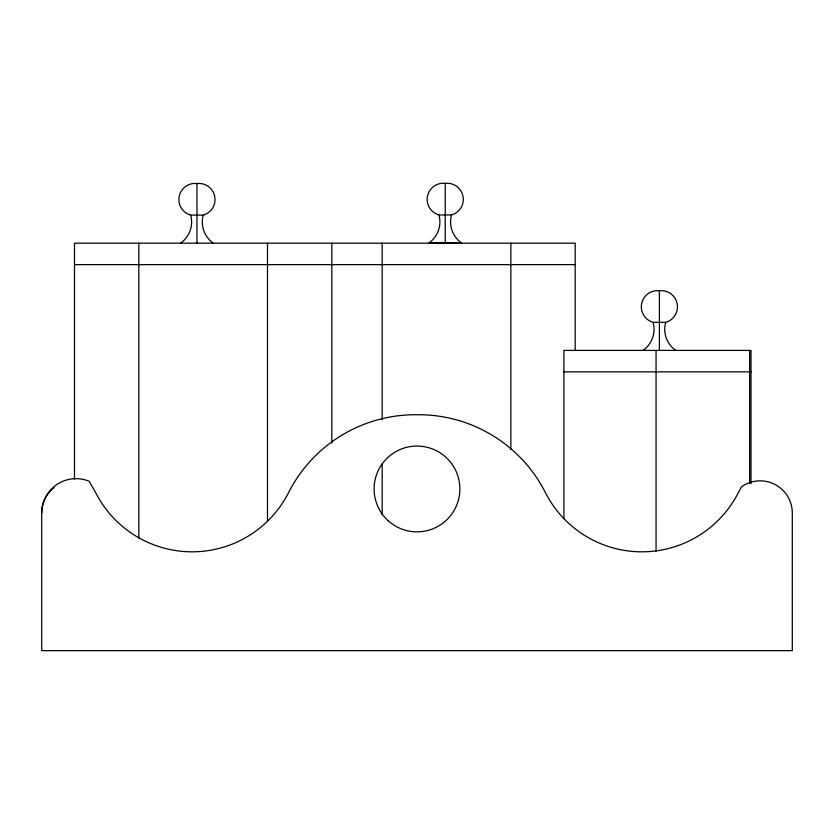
<?xml version="1.0" encoding="UTF-8"?>
<svg xmlns="http://www.w3.org/2000/svg" width="834" height="834" viewBox="0 0 834 834"><rect width="100%" height="100%" fill="white"/><g stroke="black" fill="none" stroke-linecap="round" stroke-linejoin="round"><path stroke-width="1.25" d="M438.955 214.932L451.507 214.932A16.148 16.148 0 0 0 462.995 196.24A16.148 16.148 0 0 0 445.231 183.355A16.148 16.148 0 0 0 427.467 196.24A16.148 16.148 0 0 0 438.955 214.932A25.791 25.791 0 0 1 428.864 242.996L461.588 242.996A25.791 25.791 0 0 1 451.507 214.932M190.684 215.12L203.235 215.12A16.148 16.148 0 0 0 214.724 196.417A16.148 16.148 0 0 0 196.96 183.532A16.148 16.148 0 0 0 179.195 196.417A16.148 16.148 0 0 0 190.684 215.12A25.791 25.791 0 0 1 180.592 243.174M74.487 264.628L331.828 264.628M331.995 264.628L575.189 264.628M653.116 322.341L665.668 322.341A16.148 16.148 0 0 0 677.156 303.649A16.148 16.148 0 0 0 659.392 290.764A16.148 16.148 0 0 0 641.627 303.649A16.148 16.148 0 0 0 653.116 322.341A25.791 25.791 0 0 1 643.024 350.405M563.899 371.849L750.996 371.849M750.996 483.626L750.996 350.405L563.899 350.405L563.899 518.727M749.61 350.405L749.61 483.626M659.392 290.785L659.392 350.405M656.056 350.405L656.056 551.222M575.189 350.561L575.189 243.174L74.487 243.174L74.487 479.467M510.856 243.174L510.856 449.516M445.231 183.376L445.231 242.996M382.18 243.174L382.18 419.565M382.18 463.84L382.18 514.62M331.828 243.174L331.828 443.01M267.495 243.174L267.495 521.135M196.96 183.553L196.96 243.174M138.819 243.174L138.819 538.055M41.7 513.004L41.7 650.645L792.3 650.645L792.3 513.004A32.151 32.151 0 0 0 741.489 486.816L738.392 492.55A108.201 108.201 0 0 1 545.384 492.55A142.082 142.082 0 0 0 417 414.748A142.082 142.082 0 0 0 288.616 492.55A108.201 108.201 0 0 1 95.608 492.55L89.134 481.249A34.34 34.34 0 0 0 41.7 513.004A32.151 32.151 0 0 1 54.179 487.567M675.759 350.405A25.791 25.791 0 0 1 665.668 322.341M213.327 243.174A25.791 25.791 0 0 1 203.235 215.12M388.112 520.666A42.888 42.888 0 0 0 458.898 498.117A42.888 42.888 0 0 0 403.979 448.087A42.888 42.888 0 0 0 388.112 520.666"/></g></svg>
